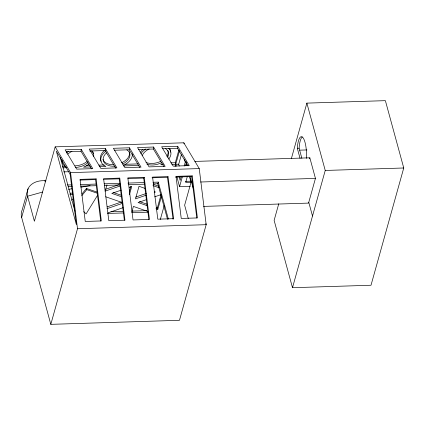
<?xml version="1.0" encoding="UTF-8"?>
<svg xmlns="http://www.w3.org/2000/svg" width="425" height="425" viewBox="0 0 425 425"><rect width="100%" height="100%" fill="white"/><g stroke="black" fill="none" stroke-linecap="round" stroke-linejoin="round"><path stroke-width="0.64" d="M306.462 158.403L306.547 154.636A16.973 4.648 88.2 0 0 302.271 136.983A16.973 4.648 88.2 0 0 297.309 148.304L300.05 158.339M91.55 168.916L81.016 151.289L81.218 149.313L65.137 149.818L76.691 169.15L92.772 168.645L81.218 149.313M115.674 168.157L105.14 150.53L105.342 148.559L89.261 149.063L100.815 168.396L116.896 167.886L105.342 148.559M139.798 167.402L129.264 149.775L129.466 147.799L113.385 148.304L124.939 167.636L141.02 167.131L129.466 147.799M163.923 166.643L153.388 149.016L153.59 147.039L137.509 147.544L149.063 166.876L165.144 166.372L153.59 147.039M188.047 165.883L177.512 148.256L177.714 146.28L161.633 146.79L173.188 166.122L189.268 165.612L177.714 146.28M28.114 188.673L22.19 209.892A20.012 14.492 15.6 0 0 21.648 217.446L50.814 324.344L179.477 320.301L206.173 224.692L199.235 168.582L183.828 142.805L55.17 146.848L34.398 221.239L27.577 196.228A20.012 14.492 15.6 0 1 45.927 180.779M21.648 217.446L27.577 196.228L42.606 192.052M70.13 174.208L56.328 151.114L76.383 224.607L70.13 174.208L70.571 172.624L55.17 146.848M50.814 324.344L77.509 228.735L70.571 172.624L199.235 168.582M106.973 184.817L105.219 191.101L120.562 185.826M129.381 191.882L130.958 186.224M129.455 194.698L131.739 186.527L129.243 187.388M131.994 211.438L133.397 206.412L148.006 211.491M167.546 219.401L157.818 183.749L158.275 182.118L153 182.282M155.964 208.739L157.813 209.382L157.388 207.82L161.07 194.623M157.813 209.382L161.5 196.185M176.242 166.154L175.307 162.727L178.813 150.168M160.326 219.481L164.22 205.535M175.079 166.637L179.589 150.477M179.233 166.058L178.723 164.193L181.353 154.774M181.199 176.688L180.147 180.455L179.127 176.726M184.179 166.016L185.231 162.249L184.381 159.141M190.172 186.336L179.573 186.671L182.415 176.497M185.433 165.686L185.964 163.779L186.49 165.697M187.271 176.752L185.693 182.405L190.905 182.24M278.752 203.814L274.125 220.378L292.496 287.709L371.009 285.244L403.75 167.987L385.379 100.656L306.866 103.121L291.385 158.567M309.543 158.849L309.836 157.808L194.905 161.42M309.836 157.808L315.451 178.394L308.55 203.102L203.532 206.401M292.496 287.709L325.237 170.452L306.866 103.121M97.522 195.362L86.116 213.871L83.736 211.671M100.714 220.984L95.577 179.578L96.124 178.867L80.038 179.371L85.244 221.452L101.325 220.947L96.124 178.867M124.35 220.24L119.213 178.835L119.76 178.123L103.604 178.627L108.811 220.713L124.961 220.203L119.76 178.123M148.84 219.47L143.703 178.064L144.25 177.352L127.835 177.868L133.036 219.948L149.451 219.433L144.25 177.352M173.097 219.369L167.461 177.315L168.008 176.603L152.586 177.092L157.792 219.173L173.628 218.673L168.008 176.603M196.791 217.961L191.654 176.556L192.201 175.844L176.03 176.354L181.236 218.434L197.402 217.929L192.201 175.844M81.897 194.002L86.461 188.45L97.617 192.297M81.802 195.675L86.78 189.624L86.461 188.45M71.517 200.233L73.286 198.602M123.213 165.437L125.412 164.358A16.139 10.216 -15.3 0 0 132.318 153.877M162.382 163.954L160.735 164.762L163.343 164.677M105.405 189.327L118.91 184.689M121.141 190.172L111.791 193.386L121.534 196.77M107.153 206.906L121.268 202.056M135.702 197.094L146.296 193.449M106.967 208.68L122.31 203.405M146.099 195.229L135.506 198.868L139.012 186.299L145.1 188.418M154.206 192.44L155.449 192.015L154.232 191.59M108.046 212.851L123.006 207.708M146.683 199.575L138.088 202.523L147.337 205.737M154.657 196.828L160.799 194.719M68.542 189.337L71.809 188.774M80.963 187.186L90.111 185.603M66.22 151.757L81.016 151.289M89.702 151.018L105.14 150.53M114.468 150.238L129.264 149.775M138.593 149.483L153.388 149.016M162.717 148.723L177.512 148.256M297.309 148.304L299.11 148.245A16.973 4.648 88.2 0 1 302.255 136.972M299.668 150.158L306.908 149.929M62.305 166.276L64.913 166.196M86.365 165.522L89.664 165.415M98.892 165.128L104.168 164.964M124.987 164.31L138.173 163.896M170.744 162.871L175.307 162.727M62.73 167.838L66.645 167.716M90.748 166.956L83.497 167.184L86.79 165.575A16.139 10.216 -15.3 0 0 88.931 164.087M99.323 166.69L105.915 166.483L103.466 165.049A16.139 10.216 -15.3 0 1 106.069 150.981M123.431 165.931L138.598 165.452M171.822 164.411L178.723 164.193M63.755 171.881L69.062 171.716M325.237 170.452L403.75 167.987M80.139 180.062L95.577 179.578M103.705 179.323L119.213 178.835M127.946 178.558L143.703 178.064M152.044 177.804L167.461 177.315M175.488 177.066L191.654 176.556M67.251 184.981L71.868 184.833M80.442 184.567L96.273 184.067M104.189 183.818L120.02 183.324M127.936 183.074L144.426 182.553M185.412 181.369L191.271 181.183M200.52 182.006L315.451 178.394M68.117 186.57L72.075 186.447M80.649 186.177L96.475 185.677M104.391 185.428L120.222 184.933M128.796 184.663L144.627 184.163M153.202 183.898L157.818 183.749M70.168 193.189L72.526 193.115L72.85 194.283L69.897 194.379M110.952 211.772L123.293 211.384M131.867 211.113L146.811 210.646M107.477 213.456L123.718 212.946M131.644 212.697L147.884 212.187M77.509 228.735L206.173 224.692L205.865 223.566M86.78 189.624L97.32 193.253M153.138 184.28L158.69 186.208M152.952 185.629L159.115 187.77M113.193 192.456L121.104 195.208M139.512 201.609L147.528 204.393M156.156 207.389L157.388 207.82M105.666 196.77L122.304 202.555M66.316 167.121L64.85 166.265A16.139 10.216 -15.3 0 1 62.146 160.496M299.11 148.245L301.846 158.281M308.768 202.327L312.508 216.038M183.828 142.805L184.115 143.847M185.842 161.224L187.064 165.697M190.028 176.561L193.513 189.343M189.454 176.566L191.022 182.325L184.631 205.217L188.264 218.519M176.991 177.22L179.573 186.671M158.275 182.118L168.348 219.045M60.307 157.431L74.954 211.113M168.704 148.373A16.139 10.216 -15.3 0 1 168.736 159.115M140.962 153.606A16.139 10.216 -15.3 0 1 145.759 149.026M169.681 148.564A16.139 10.216 -15.3 0 1 170.542 152.187M140.537 152.044A16.139 10.216 -15.3 0 1 142.805 149.409M126.825 149.791A13.706 8.675 -15.3 0 1 122.559 164.093M115.17 166.159A13.706 8.675 -15.3 0 1 104.077 162.366A13.706 8.675 -15.3 0 1 106.415 152.931M129.274 151.693A13.706 8.675 -15.3 0 1 121.603 162.786M113.587 164.666A13.706 8.675 -15.3 0 1 102.983 159.428M165.442 148.575A13.706 8.675 -15.3 0 1 167.599 157.282M161.702 162.616A13.706 8.675 -15.3 0 1 146.928 164.209M142.194 155.731A13.706 8.675 -15.3 0 1 149.17 148.941M167.896 150.482A13.706 8.675 -15.3 0 1 166.818 156.304M160.751 161.319A13.706 8.675 -15.3 0 1 145.961 162.44M88.076 162.531A13.706 8.675 -15.3 0 1 75.395 167.439M67.798 154.142A13.706 8.675 -15.3 0 1 71.931 151.369M87.178 161.383A13.706 8.675 -15.3 0 1 74.97 165.877M91.471 150.801A16.139 10.216 -15.3 0 1 93.681 156.735M66.459 152.989A16.139 10.216 -15.3 0 1 68.526 151.449M62.576 162.557A16.139 10.216 -15.3 0 1 61.747 160.023M92.448 150.992A16.139 10.216 -15.3 0 1 93.277 153.531M101.198 161.346A16.139 10.216 -15.3 0 1 104.189 150.625M44.577 180.986A18.355 13.292 15.6 0 1 45.757 181.039"/></g></svg>
